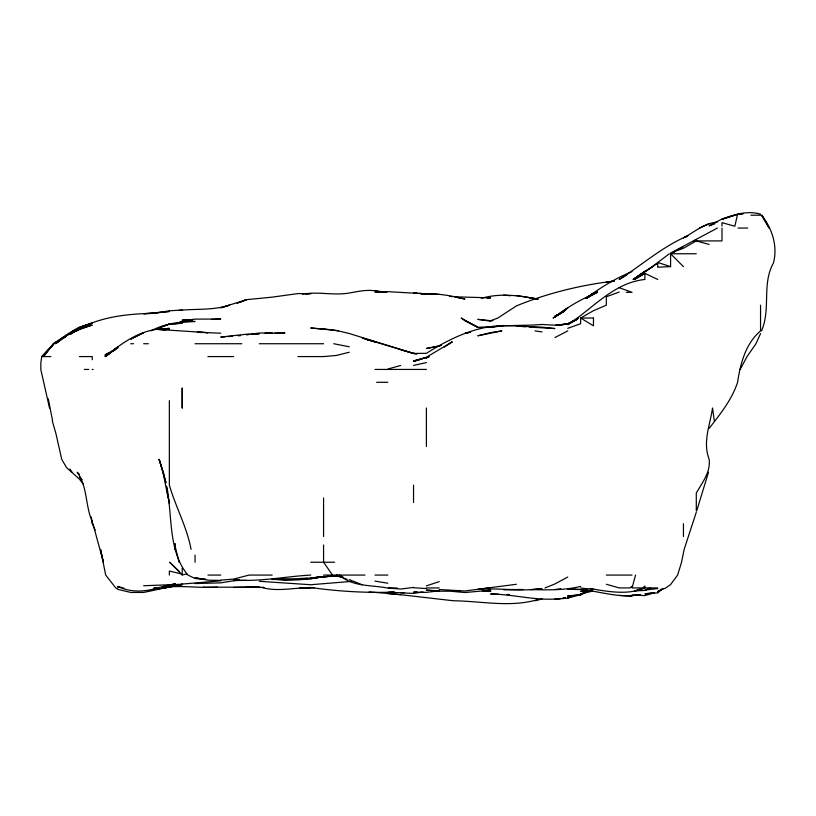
<?xml version="1.0" encoding="UTF-8"?>
<svg xmlns="http://www.w3.org/2000/svg" width="816" height="816" viewBox="0 0 816 816"><rect width="100%" height="100%" fill="white"/><g stroke="black" fill="none" stroke-linecap="round" stroke-linejoin="round"><path stroke-width="1.22" d="M54.111 343.73L41.749 356.582L40.831 362.875L40.831 369.587L49.511 408M737.358 215.21L734.849 226.236L721.997 222.666L721.997 226.063M708.502 472.26L696.721 510.816M761.512 330.878C771.069 308.989 761.603 284.121 773.405 263.078C777.954 246.401 772.191 228.307 761.481 215.21L769.182 228.062L762.062 215.21M590.08 588.601C607.971 591.488 627.657 595.435 644.885 587.928L644.885 585.99L642.896 587.928L632.033 587.928L635.562 575.076M696.293 512.203L684.155 549.372L681.544 562.224L677.617 575.076L670.589 584.593L665.764 587.928L657.737 591.508L657.737 592.814L644.885 593.915L651.892 592.753M760.553 333.56L755.973 343.73L747.048 356.582L740.143 369.434M709.145 428.369C720.232 414.089 731.84 399.789 737.582 382.296C740.418 363.538 745.559 343.658 760.553 330.878L760.553 305.174M52.846 345.311L41.993 356.582L53.683 343.73L43.493 356.582L53.234 343.73L61.18 339.405M657.737 592.814L662.929 588.622M67.453 335.101L69.278 333.693M71.114 332.285L79.387 327.247L92.239 323.218C78.316 326.533 66.188 334.315 55.06 343.046M669.314 253.766L652.321 266.618L633.298 279.47L644.885 271.218L633.828 279.47M717.325 222.085C704.381 223.074 694.447 232.081 683.441 237.854L686.939 236.62M586.551 298.095C600.566 287.467 615.652 278.174 632.033 271.657M652.851 266.618L633.165 279.47L657.737 263.17M111.017 352.471L105.091 356.582L117.943 346.882L105.499 356.582C123.277 341.649 144.952 326.543 169.351 329.185L164.679 329.256M112.996 351.104L117.943 347.667L105.091 355.623L114.73 350.156M586.551 298.013L593.477 293.23L585.98 298.105L593.477 293.342M444.23 347.096L452.095 341.965L426.391 357.214L413.539 361.468L426.391 357.428L413.539 360.907L421.719 359.06M588.122 297.289L593.477 293.831L585.98 298.319M449.218 343.73L452.095 341.965M678.402 249.472L683.441 246.483M56.987 342.445L59.109 341.159M632.033 586.5L629.666 587.928L619.181 587.928L606.329 584.276M634.675 279.47L644.885 273.35L657.737 279.47M76.857 330.878L79.387 329.378L92.239 325.094C78.356 328.828 65.576 335.6 53.683 343.577L61.18 339.476M634.216 279.47L644.885 273.35L644.885 279.47C613.663 282.683 592.732 308.632 567.763 324.686L578.432 318.026L567.763 324.095L556.084 325.196M559.592 598.556L554.911 599.26L567.763 598.169L569.915 596.894M626.678 275.033L619.181 279.47C642.08 264.925 663.01 246.208 688.112 235.681M657.737 591.508L662.786 588.52M693.845 240.914L696.293 239.476M569.915 596.792L567.763 598.046L580.625 594.752L567.763 596.047L580.625 594.752M721.997 228.062L721.997 240.914L696.293 240.914L683.441 248.268L670.589 253.052L717.376 228.062M585.98 298.462L597.434 292.322C582.226 298.615 567.865 306.755 554.911 316.955L567.763 308.04L553.075 318.026L565.621 310.08L554.911 316.843L561.337 313.171M567.763 577.034L554.911 583.96L545.017 587.928M63.322 338.263L65.464 337.12M72.95 330.878L79.387 327.512L92.239 322.85L79.387 328.644C102.918 316.037 130.264 313.619 156.499 313.303L143.647 313.721L169.351 311.467L163.506 312.12M554.911 337.6L567.763 330.878M150.929 330.878C164.373 323.758 179.969 321.371 195.055 321.494L182.203 321.83L175.195 323.697M426.391 358L429.196 356.582L426.391 357.928M577.565 319.087L567.763 323.86L557.257 325.135M76.265 330.878L79.387 329.378M580.625 594.925L587.051 591.855M699.394 228.062L709.145 223.676M369.138 591.998C397.443 593.864 425.524 597.72 453.706 600.78C481.634 601.117 510.683 607.767 537.948 599.515M585.296 592.049L580.625 593.905L592.304 591.182M237.119 303.368L246.463 299.666L272.167 297.146L297.871 293.597L310.723 293.648L306.051 294.117M239.455 302.461L246.463 299.696L220.759 307.795L229.561 305.174C213.068 310.539 195.585 308.611 178.694 310.417M595.16 292.322L597.394 291.445M714.979 223.747L709.145 225.859L721.997 218.974L734.849 215.21L721.997 219.341C734.114 214.261 747.487 210.477 760.553 214.129M567.763 328.307L580.625 323.748L580.625 318.026L593.477 310.702L606.329 305.174L606.329 296.769L619.181 292.046M426.391 585.868L439.243 581.614M492.946 320.474L490.651 321.167L477.799 319.342L490.651 320.708L497.872 318.026L516.355 305.929C547.74 293.087 580.88 285.008 614.499 281.01M632.033 594.772L644.885 595.619L654.228 592.834M176.358 323.544L182.203 321.83L176.358 323.391M387.835 369.056L400.687 365.446M439.243 345.953L441.538 345.321L426.391 348.483L439.243 346.188M175.195 583.889L154.163 588.55M168.361 587.163L162.058 588.438M349.279 352.237L336.427 355.45L323.575 356.582L297.901 356.582M534.868 600.78L542.059 598.995M175.195 583.736L162.343 586.663M636.704 589.907L644.885 587.928L657.737 587.928M481.307 298.37C499.678 292.903 518.945 295.453 537.387 299.054M413.539 365.435L426.391 362.579M165.087 587.693L167.219 587.224M580.625 586.418C564.223 590.437 547.138 590.009 530.38 589.56M580.625 589.591L567.763 589.244C592.12 587.653 616.039 599.689 640.203 594.497M614.499 280.786L606.329 282.397L612.163 281.551M186.874 573.985L182.203 574.862L169.595 562.224L179.5 571.577M413.539 587.408L400.687 589.04L387.835 588.05L397.188 587.959M560.755 598.516C537.428 601.433 514.06 594.191 490.651 594.058L498.831 594.201M563.091 598.087L565.427 597.659M182.203 584.705L165.087 587.744M233.611 579.941C259.549 582.002 285.08 576.473 310.723 575.076M169.351 586.755L182.203 584.613M164.985 587.744L182.203 584.276L143.647 592.447L130.795 592.447L117.943 589.397L115.78 587.928L105.682 575.076L100.552 549.372L103.418 562.224L92.902 523.668M239.455 579.819L220.759 582.859L195.055 583.562M327.083 576.351L336.427 575.688L310.723 577.983L323.575 576.596L310.723 578.626L323.575 576.463L310.723 578.87L297.871 579.89L285.019 580.39L272.167 579.054M302.542 294.199C317.954 291.241 333.744 295.79 349.279 293.005C358.826 291.322 368.995 288.895 378.512 291.628M157.61 589.121L159.834 588.775M234.784 580.431L239.455 579.737M422.892 591.998L413.539 593.405L400.687 592.844M323.575 576.596C308.55 579.462 293.23 579.329 278.011 578.952M516.355 584.276L464.947 590.988L439.243 589.519M488.784 587.928L477.799 589.478C499.219 587.591 520.741 591.784 542.059 588.673L532.715 589.285M516.355 325.88L503.503 325.533L490.651 327.277C507.664 324.686 524.912 325.941 542.059 324.452C553.952 325.196 567.079 326.767 577.208 319.127L567.763 323.86L556.084 325.176M248.798 334.397L246.463 334.693L248.798 334.529M251.134 334.091L259.315 333.03L272.167 332.969L265.159 333.356M161.425 588.244L163.894 587.928M161.507 588.244L164.016 587.928M404.195 592.763L387.835 592.436L393.679 591.988M554.911 589.499L560.755 588.785M657.737 588.54L644.885 590.09L650.474 587.928L644.885 590.417L634.369 590.927M220.759 580.808L182.203 584.072M421.719 294.188C436.223 292.842 450.871 295.688 464.947 299.023L457.939 297.769M154.051 588.183L156.356 587.928M159.997 312.508L156.499 312.895L169.351 310.784L182.203 310.06M394.852 592.09C367.863 593.018 340.588 591.59 313.762 587.928C296.993 586.796 280.163 592.028 263.456 587.928M161.17 329.256L169.351 328.369L157.661 329.276M487.152 298.207L490.651 297.85L454.43 296.81M310.723 577.983L336.427 575.688M192.719 319.841L182.203 320.882L195.055 319.117L220.759 319.036L211.415 319.444M503.503 325.564C475.31 326.084 449.708 338.66 426.391 353.338L413.539 353.42L349.279 333.509L336.427 330.46L310.723 327.991L323.575 329.083M220.759 580.145L233.611 579.085L249.104 575.076L272.167 575.076M238.282 335.804L240.618 335.611M154.163 588.418L156.499 588.244C143.932 592.079 129.928 592.345 117.943 586.449L117.943 587.928M254.643 334.111L259.315 333.775L246.463 334.213L220.759 337.069L225.43 336.743M351.614 581.39L310.723 584.735L259.315 581.308M227.766 336.59L232.438 336.263M523.372 589.529L503.503 589.621L522.199 589.54M327.083 576.382L336.427 575.78L297.871 579.197L272.167 579.482M265.159 333.336L285.019 332.877L274.502 333.346M417.047 591.977L413.539 592.171L426.391 592.345L439.243 590.825L426.391 590.111L439.243 591.202L460.275 591.192M253.47 587.143L207.907 587.224M657.737 267.189L670.589 266.618L670.589 253.766L696.293 253.766M300.206 578.442L307.214 578.136M143.647 585.745L182.203 584.246M169.351 586.898C185.314 585.694 201.266 588.265 217.25 587.112M482.48 590.743L490.651 590.447L482.48 590.876L490.651 591.406L482.48 590.621M251.134 587.122L233.611 587.449M459.112 591.202L452.095 591.376L464.947 592.518L490.651 590.243L482.48 590.804L490.651 591.161L482.48 591.008M477.799 327.461L490.651 327.185L477.799 327.451L461.173 318.026L464.947 320.759L477.799 327.145L464.947 320.627M233.611 580.604L246.463 580.329M314.231 587.663L300.206 587.816M750.955 215.21L760.553 215.21M738.041 228.062L747.701 228.062M626.29 292.322L632.033 292.322L619.181 287.711M338.293 330.878L323.575 328.777M130.795 343.73L133.508 343.73M143.647 343.73L148.359 343.73M195.055 343.73L241.842 343.73M259.315 343.73L323.575 343.73M41.749 356.582L50.837 356.582M79.387 356.582L92.239 356.582L92.239 359.774M207.907 356.582L233.611 356.582M84.293 369.434L88.709 369.434M92.239 369.434L93.157 369.434M374.983 369.434L386.947 369.434M387.835 369.434L426.391 369.434M376.645 382.296L387.835 382.296M179.081 562.224L175.307 547.036M310.723 562.224L334.58 562.224M207.907 575.076L220.759 575.076M323.575 575.076L365.017 575.076M374.983 575.076L387.835 575.076M606.329 575.076L632.033 575.076M426.391 587.928L439.243 587.928M386.672 292.312L374.983 292.189L387.835 291.659L426.391 293.862L419.383 293.464M220.759 580.4L207.907 580.166L195.055 577.83L205.571 579.299M529.207 327.094L554.911 328.552L542.059 327.175L516.355 326.053L525.708 326.808M197.39 332.367L203.235 332.54M205.571 332.602L220.759 333.203M507.011 594.456L509.347 594.568M197.39 332.132L207.907 332.663L156.499 329.338L165.842 330.082M413.539 587.734L426.391 588.55M439.243 294.392L413.539 293.128L417.047 293.321M619.181 595.415L632.033 596.159M203.235 587.112L207.907 587.377M581.788 589.601L587.632 590.08M387.835 593.569L400.687 594.619M205.571 579.421L195.055 578.503L187.925 575.076C167.617 550.586 172.819 515.794 166.505 486.275L168.147 497.964L162.996 472.26L159.273 459.408L165.954 482.776L163.373 472.26L158.896 459.408M503.503 295.127L510.52 295.749M400.687 349.697L413.539 353.44L417.047 353.767L413.539 353.44L362.131 337.987L374.983 341.843L366.802 339.65M580.625 588.04L593.477 589.376L591.212 588.795M449.759 296.402L452.095 296.667M374.983 290.792L386.672 292.189M413.539 353.44L415.874 353.716M342.72 576.81L339.446 575.076C352.39 586.837 370.923 584.909 387.019 587.928M123.93 588.214L117.943 586.449M538.56 299.115L516.355 295.514M535 330.878L542.059 331.918M537.387 299.033L529.207 297.799L533.888 298.931M333.744 343.73L349.279 346.79M374.983 581.114L387.835 583.226M336.427 576.086L343.434 577.524M181.03 573.852L169.351 571.016L169.351 575.076M376.156 291.098L378.512 291.71M696.293 240.914L709.145 244.412M342.271 576.728L336.427 575.076L346.943 579.34M670.589 266.618L657.737 262.477L657.737 266.618M349.279 579.605L362.131 584.786M83.273 484.102L79.387 479.053L66.535 467.568L61.751 459.408L55.957 433.704L52.265 420.852M79.387 474.32L77.194 472.26C87.628 486.458 85.221 505.828 92.239 521.679M670.589 253.766L683.441 266.618M332.52 575.076L323.575 562.224L323.575 545.027M69.992 469.118L72.073 472.26M95.186 530.094L92.361 523.668L91.31 517.007M191.077 549.372C186.884 526.881 175.624 506.879 169.361 485.112L169.351 400.646M168.269 497.964L169.351 502.381M52.612 420.852L48.215 398.647M168.912 501.065L169.351 503.135L168.983 500.035M167.331 489.784L167.729 492.119M168.127 494.455L168.535 496.791M714.316 420.852L712.531 408C710.073 425.034 702.484 442.058 709.145 459.265C710.756 472.056 702.321 482.542 696.293 492.986L696.293 510.816M683.441 523.668L683.441 536.52M567.763 597.312L567.763 598.169M426.391 408L426.391 446.556M413.539 485.112L413.539 502.605M323.575 497.964L323.575 536.52M195.055 555.094L195.055 562.224M182.203 568.201L182.203 575.076M92.239 520.72L92.239 523.189M182.203 388.151L182.203 408L182.203 388.151M66.535 335.57L55.559 343.73L66.535 335.641M593.477 293.23L586.551 298.177L593.477 293.27M75.776 330.878L70.635 334.091L75.776 330.878M675.128 251.308L673.047 252.542L675.128 251.338M563.479 311.732L554.911 316.149L563.479 311.722M143.647 332.591L130.795 339.079L143.647 332.683M114.73 349.952L105.091 354.807L114.73 350.023M169.351 324.105L159.997 327.512L169.351 324.115L182.203 323.258L169.351 324.105M490.651 332.591L477.799 335.794L501.881 330.878L490.651 332.591M470.567 332.143L464.947 333.397L470.567 332.122M565.427 597.669L563.091 598.016L565.427 597.659M743.029 213.68L734.849 214.863L743.029 213.659M156.499 587.928L154.163 588.183L156.499 587.928M192.719 319.709L182.203 320.147L192.719 319.719M310.723 587.53L300.247 587.928L310.723 587.53M592.304 590.917L580.625 591.355L592.304 590.988M259.315 587.204L246.463 587.296L263.986 587.479L246.463 587.285L259.315 587.265M593.477 318.026L580.625 318.026L593.477 325.819L593.477 318.026M81.855 479.584L79.387 476.83L81.845 479.584M175.195 549.372L174.828 543.527L175.195 549.372"/></g></svg>
